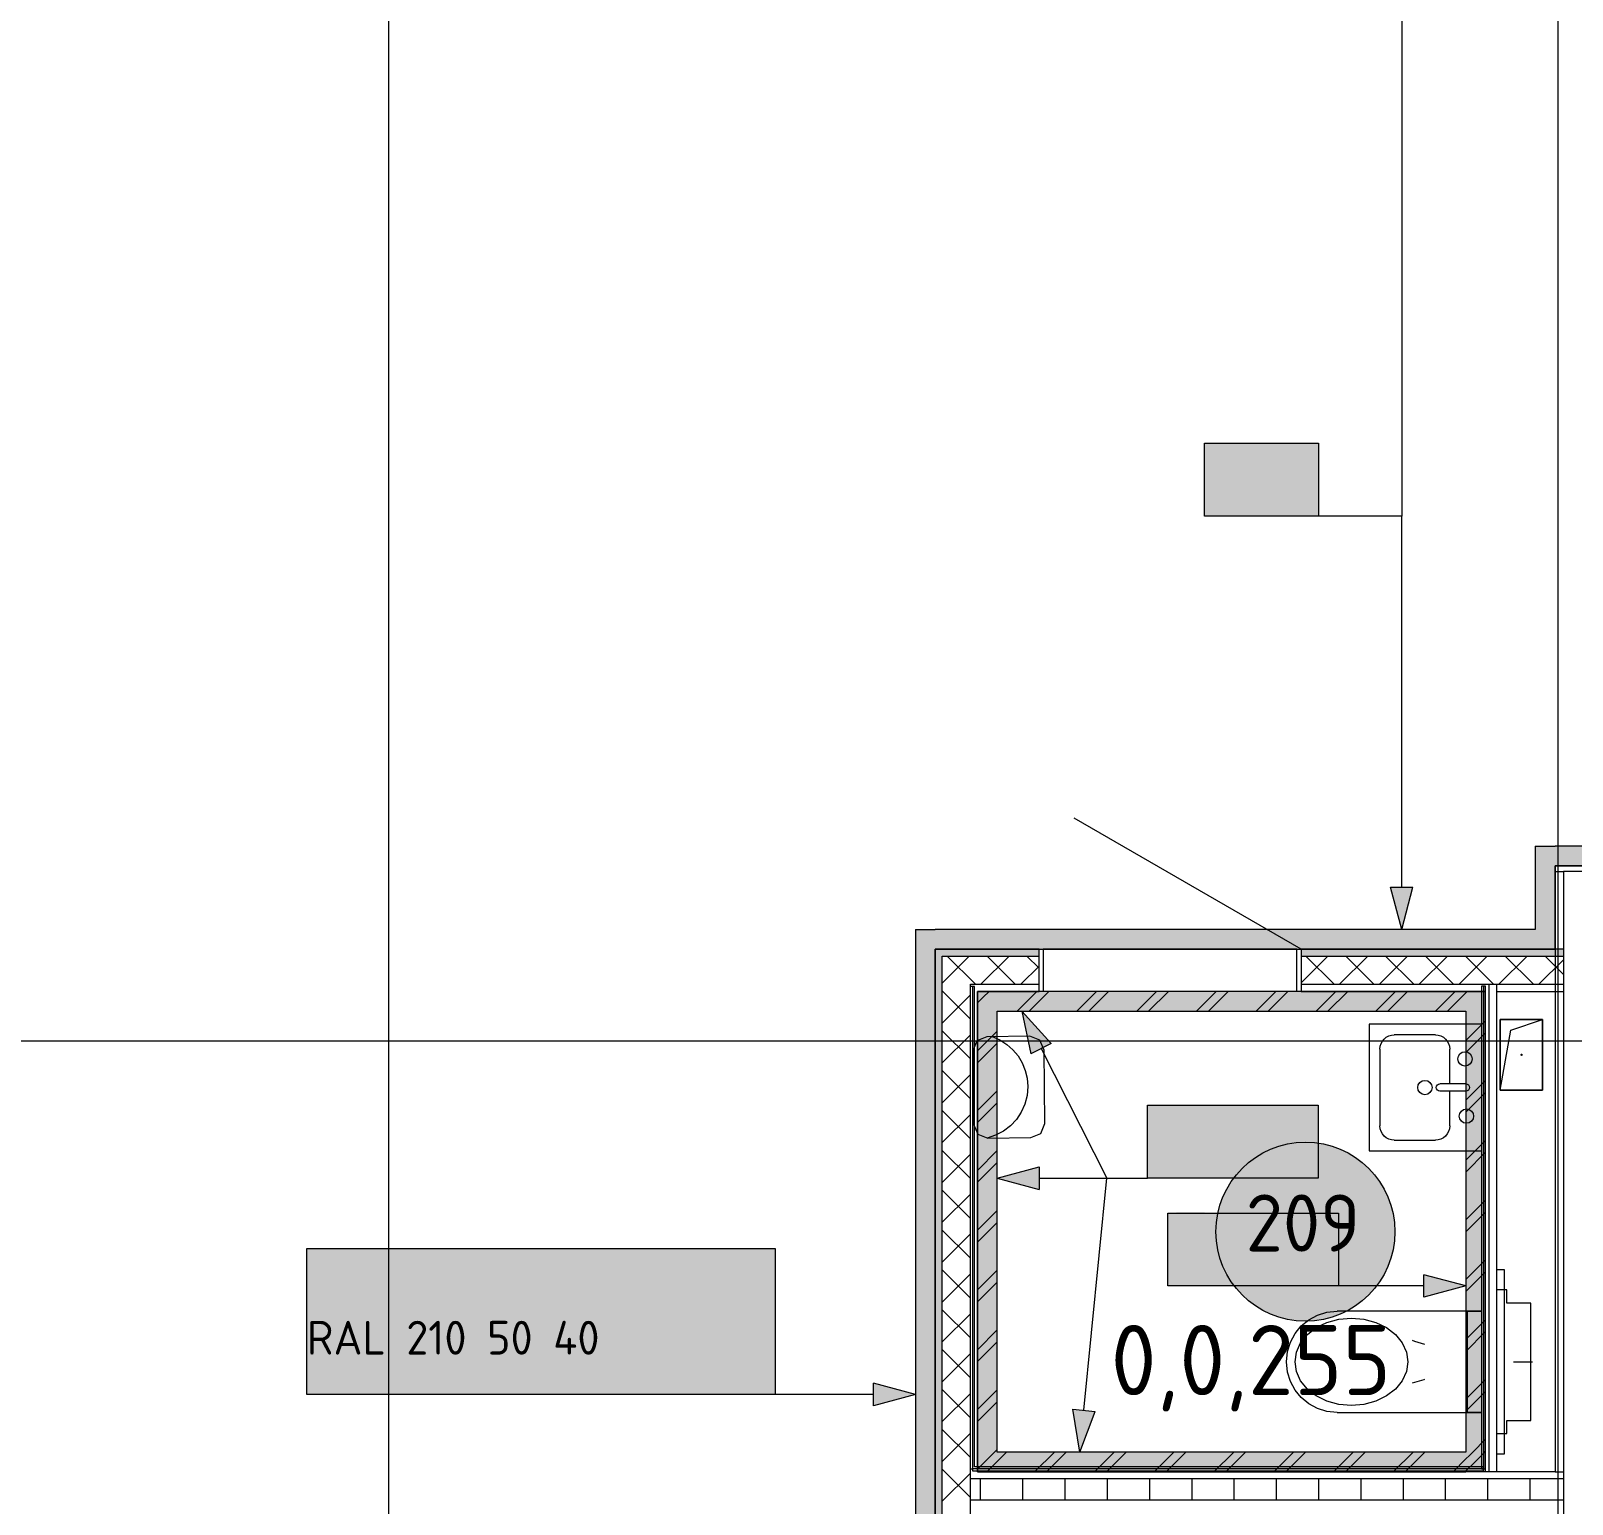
# Model space of a CAD drawing. Header units: millimetres. Extents: x 0 to 1189, y 0 to 841.
# Drawn here: x 321 to 375.7, y 354.4 to 406.7 of the extents above; entities that cross this region are included whole.
import ezdxf

# ---------------------------------------------------------------- set-up
doc = ezdxf.new("R2010")
doc.units = ezdxf.units.MM

msp = doc.modelspace()

# ---------------------------------------------------------------- hatches: boundary and pattern name
at = {"true_color": 0xffffff}
h = msp.add_hatch(color=7, dxfattribs=at)
h.dxf.hatch_style = 2
h.paths.add_polyline_path([(362.622554, 392.07237), (366.66356, 392.07237), (366.66356, 389.484366), (362.622554, 389.484366)])
h = msp.add_hatch(color=7, dxfattribs=at)
h.dxf.hatch_style = 2
h.paths.add_polyline_path([(362.622554, 392.07237), (366.66356, 392.07237), (366.66356, 389.484366), (362.622554, 389.484366)])
at = {"true_color": 0x0077b0}
h = msp.add_hatch(color=144, dxfattribs=at)
h.paths.add_polyline_path([(363.835057, 390.676603), (363.835057, 391.483583), (363.805567, 391.640266), (363.716545, 391.771317), (363.587906, 391.85772), (363.431567, 391.887072), (363.275091, 391.85772), (363.143833, 391.771317), (363.056396, 391.640266), (363.028078, 391.483583), (363.028078, 390.676603), (363.056396, 390.520265), (363.143833, 390.391625), (363.275091, 390.302604), (363.431567, 390.273114), (363.587906, 390.302604), (363.716545, 390.391625), (363.805567, 390.520265)])
h.paths.add_polyline_path([(364.035699, 390.676603), (364.024546, 390.555948), (363.99112, 390.443922), (363.935473, 390.340887), (363.857657, 390.247207), (363.765888, 390.169907), (363.663835, 390.115397), (363.552171, 390.083108), (363.431567, 390.072471), (363.309835, 390.083108), (363.198127, 390.115397), (363.095929, 390.169907), (363.002722, 390.247207), (362.924992, 390.340887), (362.869534, 390.443922), (362.836298, 390.555948), (362.82523, 390.676603), (362.82523, 391.483583), (362.836298, 391.605315), (362.869534, 391.717022), (362.924992, 391.819221), (363.002722, 391.912428), (363.095929, 391.990244), (363.198127, 392.045891), (363.309835, 392.079317), (363.431567, 392.090471), (363.552223, 392.07936), (363.664249, 392.046236), (363.767283, 391.991407), (363.860964, 391.915184), (363.936868, 391.821546), (363.991533, 391.7184), (364.024597, 391.605746), (364.035699, 391.483583)])
h = msp.add_hatch(color=144, dxfattribs=at)
h.paths.add_polyline_path([(363.835057, 390.676603), (363.835057, 391.483583), (363.805567, 391.640266), (363.716545, 391.771317), (363.587906, 391.85772), (363.431567, 391.887072), (363.275091, 391.85772), (363.143833, 391.771317), (363.056396, 391.640266), (363.028078, 391.483583), (363.028078, 390.676603), (363.056396, 390.520265), (363.143833, 390.391625), (363.275091, 390.302604), (363.431567, 390.273114), (363.587906, 390.302604), (363.716545, 390.391625), (363.805567, 390.520265)])
h.paths.add_polyline_path([(364.035699, 390.676603), (364.024546, 390.555948), (363.99112, 390.443922), (363.935473, 390.340887), (363.857657, 390.247207), (363.765888, 390.169907), (363.663835, 390.115397), (363.552171, 390.083108), (363.431567, 390.072471), (363.309835, 390.083108), (363.198127, 390.115397), (363.095929, 390.169907), (363.002722, 390.247207), (362.924992, 390.340887), (362.869534, 390.443922), (362.836298, 390.555948), (362.82523, 390.676603), (362.82523, 391.483583), (362.836298, 391.605315), (362.869534, 391.717022), (362.924992, 391.819221), (363.002722, 391.912428), (363.095929, 391.990244), (363.198127, 392.045891), (363.309835, 392.079317), (363.431567, 392.090471), (363.552223, 392.07936), (363.664249, 392.046236), (363.767283, 391.991407), (363.860964, 391.915184), (363.936868, 391.821546), (363.991533, 391.7184), (364.024597, 391.605746), (364.035699, 391.483583)])
h = msp.add_hatch(color=144, dxfattribs=at)
h.dxf.hatch_style = 2
h.paths.add_polyline_path([(366.258176, 391.745961), (366.026666, 391.514451), (365.956111, 391.483583), (365.879974, 391.50887), (365.854687, 391.585006), (365.882799, 391.655562), (366.27802, 392.050783), (366.31881, 392.080135), (366.3596, 392.090471), (366.435737, 392.064908), (366.461024, 391.988496), (366.461024, 390.171139), (366.435737, 390.09638), (366.3596, 390.072471), (366.283463, 390.09638), (366.258176, 390.171139)])
h = msp.add_hatch(color=144, dxfattribs=at)
h.dxf.hatch_style = 2
h.paths.add_polyline_path([(366.258176, 391.745961), (366.026666, 391.514451), (365.956111, 391.483583), (365.879974, 391.50887), (365.854687, 391.585006), (365.882799, 391.655562), (366.27802, 392.050783), (366.31881, 392.080135), (366.3596, 392.090471), (366.435737, 392.064908), (366.461024, 391.988496), (366.461024, 390.171139), (366.435737, 390.09638), (366.3596, 390.072471), (366.283463, 390.09638), (366.258176, 390.171139)])
h = msp.add_hatch(color=144, dxfattribs=at)
h.dxf.hatch_style = 2
h.paths.add_polyline_path([(365.348597, 390.574629), (364.541618, 390.574629), (364.465481, 390.600191), (364.440194, 390.676603), (364.465481, 390.75274), (364.541618, 390.778027), (365.348597, 390.778027), (365.424734, 390.75274), (365.450021, 390.676603), (365.424734, 390.600191)])
h = msp.add_hatch(color=144, dxfattribs=at)
h.dxf.hatch_style = 2
h.paths.add_polyline_path([(365.348597, 390.574629), (364.541618, 390.574629), (364.465481, 390.600191), (364.440194, 390.676603), (364.465481, 390.75274), (364.541618, 390.778027), (365.348597, 390.778027), (365.424734, 390.75274), (365.450021, 390.676603), (365.424734, 390.600191)])
at = {"true_color": 0xf1d696}
h = msp.add_hatch(color=41, dxfattribs=at)
h.dxf.hatch_style = 2
h.paths.add_polyline_path([(374.358572, 377.771348), (375.058573, 377.771348), (375.058573, 377.071347)])
h = msp.add_hatch(color=41, dxfattribs=at)
h.dxf.hatch_style = 2
h.paths.add_polyline_path([(375.058573, 377.071347), (374.358572, 377.071347), (374.358572, 377.771348)])
h = msp.add_hatch(color=41, dxfattribs=at)
h.dxf.hatch_style = 2
h.paths.add_polyline_path([(379.282579, 377.771348), (379.282579, 377.071347), (375.058573, 377.071347), (375.058573, 377.771348)])
h = msp.add_hatch(color=41, dxfattribs=at)
h.dxf.hatch_style = 2
h.paths.add_polyline_path([(374.358572, 377.071347), (375.058573, 377.071347), (375.058573, 374.821343), (374.358572, 374.821343)])
at = {"true_color": 0x0077b0}
h = msp.add_hatch(color=144, dxfattribs=at)
h.dxf.hatch_style = 2
h.paths.add_polyline_path([(369.617565, 374.821343), (369.217564, 376.314346), (370.017565, 376.314346)])
at = {"true_color": 0x008080}
h = msp.add_hatch(color=136, dxfattribs=at)
h.dxf.hatch_style = 2
h.paths.add_polyline_path([(352.362538, 374.821343), (353.062539, 374.821343), (353.062539, 374.121342)])
h = msp.add_hatch(color=136, dxfattribs=at)
h.dxf.hatch_style = 2
h.paths.add_polyline_path([(352.362538, 374.121342), (352.362538, 374.821343), (353.062539, 374.121342)])
at = {"true_color": 0xf1d696}
h = msp.add_hatch(color=41, dxfattribs=at)
h.dxf.hatch_style = 2
h.paths.add_polyline_path([(374.358572, 374.821343), (374.358572, 374.121342), (353.062539, 374.121342), (353.062539, 374.821343)])
h = msp.add_hatch(color=41, dxfattribs=at)
h.dxf.hatch_style = 2
h.paths.add_polyline_path([(374.358572, 374.821343), (375.058573, 374.821343), (375.058573, 374.121342)])
h = msp.add_hatch(color=41, dxfattribs=at)
h.dxf.hatch_style = 2
h.paths.add_polyline_path([(374.358572, 374.821343), (375.058573, 374.121342), (374.358572, 374.121342)])
at = {"true_color": 0x008080}
h = msp.add_hatch(color=136, dxfattribs=at)
h.dxf.hatch_style = 2
h.paths.add_polyline_path([(352.362538, 374.121342), (353.062539, 374.121342), (353.062539, 294.13222), (352.362538, 294.13222)])
h = msp.add_hatch(color=7)
h.dxf.hatch_style = 2
h.paths.add_polyline_path([(356.749545, 374.121342), (356.749545, 373.871342), (353.062539, 373.871342), (353.062539, 374.121342)])
h = msp.add_hatch(color=7)
h.dxf.hatch_style = 2
h.paths.add_polyline_path([(353.31254, 351.136307), (353.062539, 351.136307), (353.062539, 373.871342), (353.31254, 373.871342)])
h = msp.add_hatch(color=7)
h.dxf.hatch_style = 2
h.paths.add_polyline_path([(366.049559, 373.871342), (366.049559, 374.121342), (375.358573, 374.121342), (375.358573, 373.871342)])
at = {"true_color": 0xcccccc}
h = msp.add_hatch(color=254, dxfattribs=at)
h.dxf.hatch_style = 2
h.paths.add_polyline_path([(355.262543, 371.921339), (354.562542, 371.921339), (354.562542, 372.62134)])
h = msp.add_hatch(color=254, dxfattribs=at)
h.dxf.hatch_style = 2
h.paths.add_polyline_path([(355.262543, 372.62134), (355.262543, 371.921339), (354.562542, 372.62134)])
h = msp.add_hatch(color=254, dxfattribs=at)
h.dxf.hatch_style = 2
h.paths.add_polyline_path([(355.262543, 371.921339), (355.262543, 372.62134), (371.896568, 372.62134), (371.896568, 371.921339)])
at = {"true_color": 0x7b6544}
h = msp.add_hatch(color=37, dxfattribs=at)
h.dxf.hatch_style = 2
h.paths.add_polyline_path([(371.896568, 371.921339), (371.896568, 372.62134), (372.596569, 372.62134)])
h = msp.add_hatch(color=37, dxfattribs=at)
h.dxf.hatch_style = 2
h.paths.add_polyline_path([(371.896568, 371.921339), (372.596569, 372.62134), (372.596569, 371.921339)])
at = {"true_color": 0xcccccc}
h = msp.add_hatch(color=254, dxfattribs=at)
h.dxf.hatch_style = 2
h.paths.add_polyline_path([(355.262543, 356.272315), (354.562542, 356.272315), (354.562542, 371.921339), (355.262543, 371.921339)])
at = {"true_color": 0x0077b0}
h = msp.add_hatch(color=144, dxfattribs=at)
h.dxf.hatch_style = 2
h.paths.add_polyline_path([(356.142544, 371.921339), (357.175546, 370.772337), (356.462545, 370.409337)])
at = {"true_color": 0x7b6544}
h = msp.add_hatch(color=37, dxfattribs=at)
h.dxf.hatch_style = 2
h.paths.add_polyline_path([(371.896568, 371.921339), (372.596569, 371.921339), (372.596569, 356.272315), (371.896568, 356.272315)])
at = {"true_color": 0xffffff}
h = msp.add_hatch(color=7, dxfattribs=at)
h.dxf.hatch_style = 2
h.paths.add_polyline_path([(360.597551, 368.583334), (366.65756, 368.583334), (366.65756, 365.99533), (360.597551, 365.99533)])
h = msp.add_hatch(color=7, dxfattribs=at)
h.dxf.hatch_style = 2
h.paths.add_polyline_path([(360.597551, 368.583334), (366.65756, 368.583334), (366.65756, 365.99533), (360.597551, 365.99533)])
h = msp.add_hatch(color=7, dxfattribs=at)
h.dxf.hatch_style = 2
h.paths.add_polyline_path([(360.597551, 368.583334), (366.65756, 368.583334), (366.65756, 365.99533), (360.597551, 365.99533)])
at = {"true_color": 0x0077b0}
h = msp.add_hatch(color=144, dxfattribs=at)
h.dxf.hatch_style = 2
h.paths.add_polyline_path([(360.901705, 368.602475), (361.912083, 368.602475), (361.985808, 368.576913), (362.01075, 368.500501), (362.01075, 366.683144), (361.985808, 366.608385), (361.912083, 366.584476), (361.835671, 366.608385), (361.810108, 366.683144), (361.810108, 368.399077), (361.003129, 368.399077), (361.003129, 366.683144), (360.977842, 366.608385), (360.901705, 366.584476), (360.825569, 366.608385), (360.800282, 366.683144), (360.800282, 368.500501), (360.825569, 368.576913)])
h = msp.add_hatch(color=144, dxfattribs=at)
h.dxf.hatch_style = 2
h.paths.add_polyline_path([(360.901705, 368.602475), (361.912083, 368.602475), (361.985808, 368.576913), (362.01075, 368.500501), (362.01075, 366.683144), (361.985808, 366.608385), (361.912083, 366.584476), (361.835671, 366.608385), (361.810108, 366.683144), (361.810108, 368.399077), (361.003129, 368.399077), (361.003129, 366.683144), (360.977842, 366.608385), (360.901705, 366.584476), (360.825569, 366.608385), (360.800282, 366.683144), (360.800282, 368.500501), (360.825569, 368.576913)])
h = msp.add_hatch(color=144, dxfattribs=at)
h.dxf.hatch_style = 2
h.paths.add_polyline_path([(360.901705, 368.602475), (361.912083, 368.602475), (361.985808, 368.576913), (362.01075, 368.500501), (362.01075, 366.683144), (361.985808, 366.608385), (361.912083, 366.584476), (361.835671, 366.608385), (361.810108, 366.683144), (361.810108, 368.399077), (361.003129, 368.399077), (361.003129, 366.683144), (360.977842, 366.608385), (360.901705, 366.584476), (360.825569, 366.608385), (360.800282, 366.683144), (360.800282, 368.500501), (360.825569, 368.576913)])
h = msp.add_hatch(color=144, dxfattribs=at)
h.dxf.hatch_style = 2
h.paths.add_polyline_path([(362.415586, 366.683144), (362.415586, 368.500501), (362.440873, 368.576913), (362.51701, 368.602475), (362.593146, 368.576913), (362.618433, 368.500501), (362.618433, 367.794945), (363.425412, 367.794945), (363.425412, 368.500501), (363.450975, 368.576913), (363.527387, 368.602475), (363.601112, 368.576913), (363.626055, 368.500501), (363.626055, 366.683144), (363.601112, 366.608385), (363.527387, 366.584476), (363.450975, 366.608385), (363.425412, 366.683144), (363.425412, 367.592098), (362.618433, 367.592098), (362.618433, 366.683144), (362.593146, 366.608385), (362.51701, 366.584476), (362.440873, 366.608385)])
h = msp.add_hatch(color=144, dxfattribs=at)
h.dxf.hatch_style = 2
h.paths.add_polyline_path([(362.415586, 366.683144), (362.415586, 368.500501), (362.440873, 368.576913), (362.51701, 368.602475), (362.593146, 368.576913), (362.618433, 368.500501), (362.618433, 367.794945), (363.425412, 367.794945), (363.425412, 368.500501), (363.450975, 368.576913), (363.527387, 368.602475), (363.601112, 368.576913), (363.626055, 368.500501), (363.626055, 366.683144), (363.601112, 366.608385), (363.527387, 366.584476), (363.450975, 366.608385), (363.425412, 366.683144), (363.425412, 367.592098), (362.618433, 367.592098), (362.618433, 366.683144), (362.593146, 366.608385), (362.51701, 366.584476), (362.440873, 366.608385)])
h = msp.add_hatch(color=144, dxfattribs=at)
h.dxf.hatch_style = 2
h.paths.add_polyline_path([(362.415586, 366.683144), (362.415586, 368.500501), (362.440873, 368.576913), (362.51701, 368.602475), (362.593146, 368.576913), (362.618433, 368.500501), (362.618433, 367.794945), (363.425412, 367.794945), (363.425412, 368.500501), (363.450975, 368.576913), (363.527387, 368.602475), (363.601112, 368.576913), (363.626055, 368.500501), (363.626055, 366.683144), (363.601112, 366.608385), (363.527387, 366.584476), (363.450975, 366.608385), (363.425412, 366.683144), (363.425412, 367.592098), (362.618433, 367.592098), (362.618433, 366.683144), (362.593146, 366.608385), (362.51701, 366.584476), (362.440873, 366.608385)])
h = msp.add_hatch(color=144, dxfattribs=at)
h.dxf.hatch_style = 2
h.paths.add_polyline_path([(365.950637, 368.602475), (366.05107, 368.593441), (366.14432, 368.566164), (366.229612, 368.520387), (366.306171, 368.455852), (366.371136, 368.377769), (366.417861, 368.292141), (366.446085, 368.198659), (366.45555, 368.097011), (366.432399, 367.952799), (366.362946, 367.806521), (365.727946, 366.785119), (366.354126, 366.785119), (366.430263, 366.759556), (366.45555, 366.683144), (366.430263, 366.608385), (366.354126, 366.584476), (365.547147, 366.584476), (365.471011, 366.608385), (365.445724, 366.683144), (365.46226, 366.742675), (366.201991, 367.930544), (366.239956, 368.012951), (366.252703, 368.097011), (366.231205, 368.213938), (366.165059, 368.311434), (366.067563, 368.37758), (365.950637, 368.399077), (365.865939, 368.383247), (365.785272, 368.335687), (365.708326, 368.256295), (365.63479, 368.144967), (365.59841, 368.109413), (365.547147, 368.097011), (365.471011, 368.122574), (365.445724, 368.198986), (365.453992, 368.238122), (365.556087, 368.397604), (365.672549, 368.511456), (365.803893, 368.579729)])
h = msp.add_hatch(color=144, dxfattribs=at)
h.dxf.hatch_style = 2
h.paths.add_polyline_path([(365.950637, 368.602475), (366.05107, 368.593441), (366.14432, 368.566164), (366.229612, 368.520387), (366.306171, 368.455852), (366.371136, 368.377769), (366.417861, 368.292141), (366.446085, 368.198659), (366.45555, 368.097011), (366.432399, 367.952799), (366.362946, 367.806521), (365.727946, 366.785119), (366.354126, 366.785119), (366.430263, 366.759556), (366.45555, 366.683144), (366.430263, 366.608385), (366.354126, 366.584476), (365.547147, 366.584476), (365.471011, 366.608385), (365.445724, 366.683144), (365.46226, 366.742675), (366.201991, 367.930544), (366.239956, 368.012951), (366.252703, 368.097011), (366.231205, 368.213938), (366.165059, 368.311434), (366.067563, 368.37758), (365.950637, 368.399077), (365.865939, 368.383247), (365.785272, 368.335687), (365.708326, 368.256295), (365.63479, 368.144967), (365.59841, 368.109413), (365.547147, 368.097011), (365.471011, 368.122574), (365.445724, 368.198986), (365.453992, 368.238122), (365.556087, 368.397604), (365.672549, 368.511456), (365.803893, 368.579729)])
h = msp.add_hatch(color=144, dxfattribs=at)
h.dxf.hatch_style = 2
h.paths.add_polyline_path([(365.950637, 368.602475), (366.05107, 368.593441), (366.14432, 368.566164), (366.229612, 368.520387), (366.306171, 368.455852), (366.371136, 368.377769), (366.417861, 368.292141), (366.446085, 368.198659), (366.45555, 368.097011), (366.432399, 367.952799), (366.362946, 367.806521), (365.727946, 366.785119), (366.354126, 366.785119), (366.430263, 366.759556), (366.45555, 366.683144), (366.430263, 366.608385), (366.354126, 366.584476), (365.547147, 366.584476), (365.471011, 366.608385), (365.445724, 366.683144), (365.46226, 366.742675), (366.201991, 367.930544), (366.239956, 368.012951), (366.252703, 368.097011), (366.231205, 368.213938), (366.165059, 368.311434), (366.067563, 368.37758), (365.950637, 368.399077), (365.865939, 368.383247), (365.785272, 368.335687), (365.708326, 368.256295), (365.63479, 368.144967), (365.59841, 368.109413), (365.547147, 368.097011), (365.471011, 368.122574), (365.445724, 368.198986), (365.453992, 368.238122), (365.556087, 368.397604), (365.672549, 368.511456), (365.803893, 368.579729)])
at = {"true_color": 0xffffff}
h = msp.add_hatch(color=7, dxfattribs=at)
edge = h.paths.add_edge_path()
edge.add_arc((366.200559, 364.093827), 3.176255, 0, 360)
at = {"true_color": 0x0077b0}
h = msp.add_hatch(color=144, dxfattribs=at)
h.dxf.hatch_style = 2
h.paths.add_polyline_path([(364.939293, 367.086633), (364.132314, 367.086633), (364.056177, 367.112196), (364.03089, 367.188608), (364.056177, 367.264745), (364.132314, 367.290032), (364.939293, 367.290032), (365.01543, 367.264745), (365.040717, 367.188608), (365.01543, 367.112196)])
h = msp.add_hatch(color=144, dxfattribs=at)
h.dxf.hatch_style = 2
h.paths.add_polyline_path([(364.939293, 367.086633), (364.132314, 367.086633), (364.056177, 367.112196), (364.03089, 367.188608), (364.056177, 367.264745), (364.132314, 367.290032), (364.939293, 367.290032), (365.01543, 367.264745), (365.040717, 367.188608), (365.01543, 367.112196)])
h = msp.add_hatch(color=144, dxfattribs=at)
h.dxf.hatch_style = 2
h.paths.add_polyline_path([(364.939293, 367.086633), (364.132314, 367.086633), (364.056177, 367.112196), (364.03089, 367.188608), (364.056177, 367.264745), (364.132314, 367.290032), (364.939293, 367.290032), (365.01543, 367.264745), (365.040717, 367.188608), (365.01543, 367.112196)])
h = msp.add_hatch(color=144, dxfattribs=at)
h.dxf.hatch_style = 2
h.paths.add_polyline_path([(355.262543, 365.99533), (356.754545, 366.39533), (356.754545, 365.595329)])
at = {"true_color": 0xffffff}
h = msp.add_hatch(color=7, dxfattribs=at)
h.dxf.hatch_style = 2
h.paths.add_polyline_path([(361.314552, 364.755328), (367.374561, 364.755328), (367.374561, 362.167324), (361.314552, 362.167324)])
at = {"true_color": 0x0077b0}
h = msp.add_hatch(color=144, dxfattribs=at)
h.dxf.hatch_style = 2
h.paths.add_polyline_path([(361.617846, 364.774828), (362.628223, 364.774828), (362.701948, 364.749266), (362.726891, 364.672854), (362.726891, 362.855497), (362.701948, 362.780738), (362.628223, 362.756829), (362.551811, 362.780738), (362.526248, 362.855497), (362.526248, 364.57143), (361.719269, 364.57143), (361.719269, 362.855497), (361.693982, 362.780738), (361.617846, 362.756829), (361.541709, 362.780738), (361.516422, 362.855497), (361.516422, 364.672854), (361.541709, 364.749266)])
h = msp.add_hatch(color=144, dxfattribs=at)
h.dxf.hatch_style = 2
h.paths.add_polyline_path([(363.131726, 362.855497), (363.131726, 364.672854), (363.157013, 364.749266), (363.23315, 364.774828), (363.309287, 364.749266), (363.334574, 364.672854), (363.334574, 363.967298), (364.141553, 363.967298), (364.141553, 364.672854), (364.167115, 364.749266), (364.243528, 364.774828), (364.317253, 364.749266), (364.342195, 364.672854), (364.342195, 362.855497), (364.317253, 362.780738), (364.243528, 362.756829), (364.167115, 362.780738), (364.141553, 362.855497), (364.141553, 363.764451), (363.334574, 363.764451), (363.334574, 362.855497), (363.309287, 362.780738), (363.23315, 362.756829), (363.157013, 362.780738)])
h = msp.add_hatch(color=144, dxfattribs=at)
h.dxf.hatch_style = 2
h.paths.add_polyline_path([(366.161864, 363.865874), (366.161864, 364.672854), (366.187151, 364.749266), (366.263288, 364.774828), (366.968843, 364.774828), (367.04498, 364.749266), (367.070267, 364.672854), (367.04498, 364.596924), (366.968843, 364.57143), (366.364711, 364.57143), (366.364711, 363.967298), (366.666777, 363.967298), (366.76721, 363.958263), (366.86046, 363.930987), (366.945752, 363.88521), (367.022311, 363.820675), (367.087277, 363.74136), (367.134001, 363.655379), (367.162225, 363.562473), (367.17169, 363.462385), (367.17169, 363.261742), (367.162225, 363.160103), (367.134001, 363.066681), (367.087277, 362.981217), (367.022311, 362.903452), (366.94459, 362.838917), (366.859427, 362.793141), (366.766823, 362.765864), (366.666777, 362.756829), (366.263288, 362.756829), (366.187151, 362.780738), (366.161864, 362.855497), (366.187151, 362.931909), (366.263288, 362.957472), (366.666777, 362.957472), (366.783704, 362.980278), (366.8812, 363.04732), (366.947346, 363.144196), (366.968843, 363.261742), (366.968843, 363.462385), (366.947346, 363.579311), (366.8812, 363.676808), (366.783704, 363.742953), (366.666777, 363.764451), (366.263288, 363.764451), (366.187151, 363.789738)])
at = {"true_color": 0xffffff}
h = msp.add_hatch(color=7, dxfattribs=at)
h.dxf.hatch_style = 2
h.paths.add_polyline_path([(330.764505, 363.491326), (347.384531, 363.491326), (347.384531, 358.315318), (330.764505, 358.315318)])
at = {"true_color": 0x0077b0}
h = msp.add_hatch(color=144, dxfattribs=at)
h.paths.add_polyline_path([(344.15072, 362.094486), (344.15072, 362.901465), (344.12123, 363.058148), (344.032209, 363.1892), (343.903569, 363.275603), (343.74723, 363.304955), (343.590754, 363.275603), (343.459496, 363.1892), (343.372059, 363.058148), (343.343741, 362.901465), (343.343741, 362.094486), (343.372059, 361.938148), (343.459496, 361.809508), (343.590754, 361.720487), (343.74723, 361.690997), (343.903569, 361.720487), (344.032209, 361.809508), (344.12123, 361.938148)])
h.paths.add_polyline_path([(344.351362, 362.094486), (344.340209, 361.97383), (344.306783, 361.861804), (344.251136, 361.75877), (344.17332, 361.665089), (344.081551, 361.58779), (343.979499, 361.53328), (343.867834, 361.500991), (343.74723, 361.490354), (343.625498, 361.500991), (343.513791, 361.53328), (343.411592, 361.58779), (343.318385, 361.665089), (343.240655, 361.75877), (343.185197, 361.861804), (343.151961, 361.97383), (343.140893, 362.094486), (343.140893, 362.901465), (343.151961, 363.023198), (343.185197, 363.134905), (343.240655, 363.237104), (343.318385, 363.330311), (343.411592, 363.408127), (343.513791, 363.463774), (343.625498, 363.4972), (343.74723, 363.508353), (343.867886, 363.497243), (343.979912, 363.464118), (344.082946, 363.40929), (344.176627, 363.333067), (344.252531, 363.239429), (344.307196, 363.136283), (344.34026, 363.023628), (344.351362, 362.901465)])
h = msp.add_hatch(color=144, dxfattribs=at)
h.dxf.hatch_style = 2
h.paths.add_polyline_path([(346.675432, 363.508353), (346.775865, 363.499319), (346.869115, 363.472042), (346.954407, 363.426265), (347.030965, 363.36173), (347.095931, 363.283647), (347.142655, 363.198019), (347.170879, 363.104537), (347.180345, 363.002889), (347.157194, 362.858677), (347.087741, 362.712399), (346.452741, 361.690997), (347.078921, 361.690997), (347.155058, 361.665434), (347.180345, 361.589022), (347.155058, 361.514263), (347.078921, 361.490354), (346.271942, 361.490354), (346.195805, 361.514263), (346.170518, 361.589022), (346.187055, 361.648553), (346.926786, 362.836422), (346.964751, 362.918829), (346.977498, 363.002889), (346.956, 363.119816), (346.889854, 363.217312), (346.792358, 363.283458), (346.675432, 363.304955), (346.590734, 363.289125), (346.510067, 363.241565), (346.433121, 363.162173), (346.359585, 363.050845), (346.323205, 363.015291), (346.271942, 363.002889), (346.195805, 363.028452), (346.170518, 363.104864), (346.178787, 363.144), (346.280882, 363.303482), (346.397343, 363.417334), (346.528688, 363.485607)])
h = msp.add_hatch(color=144, dxfattribs=at)
h.dxf.hatch_style = 2
h.paths.add_polyline_path([(365.655433, 363.258986), (364.848454, 363.258986), (364.772318, 363.284549), (364.747031, 363.360961), (364.772318, 363.437098), (364.848454, 363.462385), (365.655433, 363.462385), (365.73157, 363.437098), (365.756857, 363.360961), (365.73157, 363.284549)])
h = msp.add_hatch(color=144, dxfattribs=at)
h.dxf.hatch_style = 2
h.paths.add_polyline_path([(345.664344, 361.992511), (344.857365, 361.992511), (344.781228, 362.018074), (344.755941, 362.094486), (344.781228, 362.170623), (344.857365, 362.19591), (345.664344, 362.19591), (345.740481, 362.170623), (345.765768, 362.094486), (345.740481, 362.018074)])
h = msp.add_hatch(color=144, dxfattribs=at)
h.dxf.hatch_style = 2
h.paths.add_polyline_path([(371.896568, 362.167324), (370.404566, 361.767323), (370.404566, 362.567325)])
h = msp.add_hatch(color=144, dxfattribs=at)
h.dxf.hatch_style = 2
h.paths.add_polyline_path([(352.362538, 358.315318), (350.869536, 357.915318), (350.869536, 358.715319)])
h = msp.add_hatch(color=144, dxfattribs=at)
h.dxf.hatch_style = 2
h.paths.add_polyline_path([(358.193547, 356.272315), (357.942547, 357.797317), (358.738548, 357.718317)])
at = {"true_color": 0xcccccc}
h = msp.add_hatch(color=254, dxfattribs=at)
h.dxf.hatch_style = 2
h.paths.add_polyline_path([(355.262543, 356.272315), (355.262543, 355.572314), (354.562542, 355.572314)])
h = msp.add_hatch(color=254, dxfattribs=at)
h.dxf.hatch_style = 2
h.paths.add_polyline_path([(354.562542, 356.272315), (355.262543, 356.272315), (354.562542, 355.572314)])
h = msp.add_hatch(color=254, dxfattribs=at)
h.dxf.hatch_style = 2
h.paths.add_polyline_path([(371.896568, 356.272315), (371.896568, 355.572314), (355.262543, 355.572314), (355.262543, 356.272315)])
at = {"true_color": 0x7b6544}
h = msp.add_hatch(color=37, dxfattribs=at)
h.dxf.hatch_style = 2
h.paths.add_polyline_path([(371.896568, 355.572314), (371.896568, 356.272315), (372.596569, 355.572314)])
h = msp.add_hatch(color=37, dxfattribs=at)
h.dxf.hatch_style = 2
h.paths.add_polyline_path([(371.896568, 356.272315), (372.596569, 356.272315), (372.596569, 355.572314)])

# ---------------------------------------------------------------- linework, layer by layer
at = {"color": 7, "lineweight": 0}
for points in [[(333.67251, 237.628134), (333.67251, 730.151886)], [(375.172573, 237.628134), (375.172573, 506.499545)], [(366.049559, 374.121342), (357.995547, 378.771349)], [(374.358572, 377.771348), (375.058573, 377.771348)], [(374.358572, 377.771348), (374.358572, 374.821343)], [(379.982581, 377.771348), (375.058573, 377.771348)], [(375.058573, 377.071347), (375.058573, 355.572314)], [(379.282579, 377.071347), (375.058573, 377.071347)], [(375.058573, 374.821343), (375.058573, 377.071347)], [(375.058573, 377.071347), (379.282579, 377.071347)], [(375.058573, 376.871346), (375.358573, 376.871346)], [(379.082579, 376.871346), (375.358573, 376.871346)], [(375.358573, 376.871346), (375.358573, 293.132219)], [(352.362538, 374.821343), (353.062539, 374.821343)], [(352.362538, 374.821343), (352.362538, 294.13222)], [(374.358572, 374.821343), (353.062539, 374.821343)], [(375.058573, 374.121342), (375.058573, 374.821343)], [(356.749545, 374.121342), (353.062539, 374.121342)], [(353.062539, 374.121342), (353.062539, 351.136307)], [(353.062539, 294.13222), (353.062539, 374.121342)], [(353.062539, 374.121342), (375.058573, 374.121342)], [(353.31254, 373.871342), (356.749545, 373.871342)], [(353.31254, 351.136307), (353.31254, 373.871342)], [(356.749545, 372.62134), (356.749545, 374.121342)], [(365.899559, 374.121342), (356.899545, 374.121342)], [(356.899545, 374.121342), (356.899545, 372.62134)], [(365.899559, 372.62134), (365.899559, 374.121342)], [(375.358573, 374.121342), (366.049559, 374.121342)], [(366.049559, 374.121342), (366.049559, 372.62134)], [(366.049559, 373.871342), (375.358573, 373.871342)], [(354.312541, 372.87134), (356.749545, 372.87134)], [(354.312541, 351.136307), (354.312541, 372.87134)], [(354.462542, 372.79634), (354.312541, 372.79634)], [(354.402541, 355.692314), (354.402541, 372.79634)], [(354.462542, 355.752314), (354.462542, 372.79634)], [(354.562542, 372.62134), (356.749545, 372.62134)], [(354.562542, 355.572314), (354.562542, 372.62134)], [(354.562542, 372.62134), (354.562542, 371.921339)], [(371.896568, 372.62134), (354.562542, 372.62134)], [(354.767542, 372.41534), (354.973542, 372.62134)], [(355.970544, 371.921339), (356.670545, 372.62134)], [(356.395544, 371.921339), (357.095546, 372.62134)], [(356.899545, 372.62134), (356.749545, 372.62134)], [(358.092547, 371.921339), (358.792548, 372.62134)], [(358.516548, 371.921339), (359.216549, 372.62134)], [(360.21355, 371.921339), (360.913551, 372.62134)], [(360.637551, 371.921339), (361.337552, 372.62134)], [(362.334554, 371.921339), (363.034555, 372.62134)], [(362.758554, 371.921339), (363.458555, 372.62134)], [(364.456557, 371.921339), (365.156558, 372.62134)], [(364.880557, 371.921339), (365.580559, 372.62134)], [(366.049559, 372.62134), (365.899559, 372.62134)], [(366.049559, 372.87134), (375.358573, 372.87134)], [(366.049559, 372.62134), (372.596569, 372.62134)], [(366.57756, 371.921339), (367.277561, 372.62134)], [(367.001561, 371.921339), (367.701562, 372.62134)], [(368.698563, 371.921339), (369.398564, 372.62134)], [(369.122564, 371.921339), (369.822565, 372.62134)], [(370.819567, 371.921339), (371.519568, 372.62134)], [(371.244567, 371.921339), (371.896568, 372.57434)], [(371.896568, 372.57434), (371.944568, 372.62134)], [(372.596569, 372.62134), (371.896568, 372.62134)], [(372.446569, 372.81134), (372.446569, 355.677314)], [(372.596569, 372.81134), (372.446569, 372.81134)], [(372.536569, 355.677314), (372.536569, 372.81134)], [(372.596569, 355.572314), (372.596569, 372.81134)], [(372.596569, 355.572314), (372.596569, 372.62134)], [(372.726569, 355.572314), (372.726569, 372.87134)], [(372.99657, 372.62134), (372.99657, 372.87134)], [(372.99657, 372.62134), (375.358573, 372.62134)], [(372.99657, 355.572314), (372.99657, 372.62134)], [(354.562542, 372.210339), (354.767542, 372.41534)], [(354.562542, 371.921339), (354.562542, 355.572314)], [(355.262543, 371.921339), (371.896568, 371.921339)], [(355.262543, 356.272315), (355.262543, 371.921339)], [(372.446569, 371.459338), (368.464563, 371.459338)], [(368.464563, 371.459338), (368.464563, 366.959331)], [(372.446569, 371.459338), (368.464563, 371.459338)], [(368.464563, 371.459338), (368.464563, 366.959331)], [(371.896568, 371.921339), (371.896568, 356.272315)], [(371.896568, 370.877337), (372.596569, 371.577338)], [(373.11757, 369.121335), (373.11757, 371.621338)], [(373.11757, 371.621338), (374.617572, 371.621338)], [(374.617572, 371.621338), (373.11757, 371.621338)], [(373.11757, 371.621338), (373.11757, 369.121335)], [(373.492571, 371.246338), (374.617572, 371.621338)], [(374.617572, 371.621338), (374.617572, 369.121335)], [(374.617572, 369.121335), (374.617572, 371.621338)], [(202.529309, 370.871337), (863.72632, 370.871337)], [(354.562542, 370.513337), (355.262543, 371.213338)], [(368.845564, 370.570337), (368.855907, 370.672556), (368.885564, 370.767837), (368.93247, 370.854119), (368.994564, 370.929337), (369.069783, 370.991431), (369.156064, 371.038338), (369.251345, 371.067994), (369.353564, 371.078338)], [(370.813567, 371.078338), (369.353564, 371.078338)], [(370.813567, 371.078338), (370.916073, 371.067994), (371.011489, 371.038338), (371.097788, 370.991431), (371.172942, 370.929337), (371.234925, 370.854119), (371.281708, 370.767837), (371.311265, 370.672556), (371.321567, 370.570337)], [(371.896568, 370.453337), (372.596569, 371.153338)], [(373.11757, 369.121335), (373.492571, 371.246338)], [(354.562542, 370.088336), (355.262543, 370.788337)], [(368.845564, 370.570337), (368.845564, 367.848333)], [(371.321567, 369.336335), (371.321567, 370.570337)], [(371.862568, 369.971336), (371.763818, 369.991195), (371.683068, 370.045461), (371.628568, 370.126164), (371.608568, 370.225336), (371.628568, 370.324086), (371.683068, 370.404837), (371.763818, 370.459337), (371.862568, 370.479337)], [(371.862568, 370.479337), (371.961318, 370.459337), (372.042068, 370.404837), (372.096568, 370.324086), (372.116569, 370.225336), (372.096568, 370.126164), (372.042068, 370.045461), (371.961318, 369.991195), (371.862568, 369.971336)], [(373.842571, 370.371337), (373.867571, 370.396337), (373.892571, 370.371337)], [(373.892571, 370.371337), (373.867571, 370.346337), (373.842571, 370.371337)], [(373.843571, 370.378337), (373.867571, 370.396337), (373.880571, 370.393337)], [(373.867571, 370.346337), (373.843571, 370.365337)], [(373.892571, 370.371337), (373.880571, 370.350337)], [(370.441566, 368.955334), (370.342816, 368.975194), (370.262066, 369.029459), (370.207566, 369.110163), (370.187566, 369.209335), (370.207566, 369.308085), (370.262066, 369.388835), (370.342816, 369.443335), (370.441566, 369.463335)], [(370.441566, 369.463335), (370.540316, 369.443335), (370.621066, 369.388835), (370.675566, 369.308085), (370.695566, 369.209335), (370.675566, 369.110163), (370.621066, 369.029459), (370.540316, 368.975194), (370.441566, 368.955334)], [(370.972567, 369.082335), (370.923192, 369.092335), (370.882817, 369.119585), (370.855567, 369.15996), (370.845567, 369.209335), (370.855567, 369.25871), (370.882817, 369.299085), (370.923192, 369.326335), (370.972567, 369.336335)], [(371.893568, 369.336335), (370.972567, 369.336335)], [(371.893568, 369.336335), (371.942943, 369.326335), (371.983318, 369.299085), (372.010568, 369.25871), (372.020568, 369.209335), (372.010568, 369.15996), (371.983318, 369.119585), (371.942943, 369.092335), (371.893568, 369.082335)], [(371.896568, 368.756334), (372.596569, 369.456335)], [(354.562542, 368.391334), (355.262543, 369.091335)], [(354.562542, 367.967333), (355.262543, 368.667334)], [(371.893568, 369.082335), (370.972567, 369.082335)], [(371.321567, 367.848333), (371.321567, 369.082335)], [(371.896568, 368.331333), (372.596569, 369.031334)], [(374.617572, 369.121335), (373.11757, 369.121335)], [(373.11757, 369.121335), (374.617572, 369.121335)], [(371.914568, 367.939333), (371.815818, 367.959192), (371.735068, 368.013458), (371.680568, 368.094161), (371.660568, 368.193333), (371.680568, 368.292083), (371.735068, 368.372833), (371.815818, 368.427334), (371.914568, 368.447334)], [(371.914568, 368.447334), (372.013318, 368.427334), (372.094068, 368.372833), (372.148569, 368.292083), (372.168569, 368.193333), (372.148569, 368.094161), (372.094068, 368.013458), (372.013318, 367.959192), (371.914568, 367.939333)], [(369.353564, 367.340332), (369.251345, 367.350635), (369.156064, 367.380191), (369.069783, 367.426975), (368.994564, 367.488957), (368.93247, 367.564112), (368.885564, 367.650411), (368.855907, 367.745827), (368.845564, 367.848333)], [(371.321567, 367.848333), (371.311265, 367.745827), (371.281708, 367.650411), (371.234925, 367.564112), (371.172942, 367.488957), (371.097788, 367.426975), (371.011489, 367.380191), (370.916073, 367.350635), (370.813567, 367.340332)], [(363.024555, 364.094327), (363.040953, 364.419046), (363.089082, 364.734387), (363.167346, 365.038753), (363.274149, 365.330548), (363.407893, 365.608174), (363.566981, 365.870037), (363.749818, 366.114538), (363.954806, 366.34008), (364.180349, 366.545068), (364.42485, 366.727905), (364.686712, 366.886994), (364.964339, 367.020738), (365.256134, 367.12754), (365.5605, 367.205804), (365.875841, 367.253934), (366.200559, 367.270332), (366.525278, 367.253934), (366.840619, 367.205804), (367.144985, 367.12754), (367.43678, 367.020738), (367.714407, 366.886994), (367.976269, 366.727905), (368.22077, 366.545068), (368.446313, 366.34008), (368.651301, 366.114538), (368.834138, 365.870037), (368.993226, 365.608174), (369.12697, 365.330548), (369.233773, 365.038753), (369.312037, 364.734387), (369.360166, 364.419046), (369.376564, 364.094327)], [(369.353564, 367.340332), (370.813567, 367.340332)], [(371.896568, 366.634331), (372.596569, 367.334332)], [(354.562542, 366.27033), (355.262543, 366.970331)], [(354.562542, 365.84633), (355.262543, 366.546331)], [(368.464563, 366.959331), (372.446569, 366.959331)], [(368.464563, 366.959331), (372.446569, 366.959331)], [(371.896568, 366.21033), (372.596569, 366.910331)], [(354.562542, 364.149327), (355.262543, 364.849328)], [(371.896568, 364.513328), (372.596569, 365.213329)], [(354.562542, 363.724326), (355.262543, 364.424327)], [(371.896568, 364.089327), (372.596569, 364.789328)], [(369.376564, 364.094327), (369.360166, 363.769432), (369.312037, 363.453937), (369.233773, 363.149438), (369.12697, 362.857528), (368.993226, 362.579804), (368.834138, 362.317861), (368.651301, 362.073294), (368.446313, 361.847699), (368.22077, 361.642669), (367.976269, 361.459801), (367.714407, 361.300691), (367.43678, 361.166932), (367.144985, 361.06012), (366.840619, 360.981851), (366.525278, 360.93372), (366.200559, 360.917322), (365.875841, 360.93372), (365.5605, 360.981851), (365.256134, 361.06012), (364.964339, 361.166932), (364.686712, 361.300691), (364.42485, 361.459801), (364.180349, 361.642669), (363.954806, 361.847699), (363.749818, 362.073294), (363.566981, 362.317861), (363.407893, 362.579804), (363.274149, 362.857528), (363.167346, 363.149438), (363.089082, 363.453937), (363.040953, 363.769432), (363.024555, 364.094327)], [(354.562542, 362.027324), (355.262543, 362.727325)], [(371.896568, 362.392324), (372.596569, 363.092325)], [(371.896568, 361.967324), (372.596569, 362.667325)], [(372.99657, 362.752325), (373.25857, 362.752325)], [(373.25857, 362.752325), (373.25857, 356.202315)], [(354.562542, 361.603323), (355.262543, 362.303324)], [(373.34857, 362.027324), (372.99657, 362.027324)], [(373.34857, 361.557323), (373.34857, 362.027324)], [(374.198572, 361.557323), (373.34857, 361.557323)], [(374.198572, 357.397317), (374.198572, 361.557323)], [(367.327561, 357.677317), (366.96483, 357.713891), (366.626966, 357.818786), (366.321212, 357.984759), (366.054809, 358.204568), (365.835, 358.470971), (365.669027, 358.776725), (365.564133, 359.114589), (365.527558, 359.47732), (365.564133, 359.840051), (365.669027, 360.177915), (365.835, 360.483669), (366.054809, 360.750072), (366.321212, 360.969881), (366.626966, 361.135854), (366.96483, 361.240748), (367.327561, 361.277323)], [(372.446569, 361.277323), (367.327561, 361.277323)], [(367.388561, 360.988322), (367.833562, 361.027322)], [(367.833562, 361.027322), (368.278563, 360.988322)], [(371.958568, 357.677317), (371.958568, 361.277323)], [(371.958568, 361.277323), (372.446569, 361.277323)], [(354.562542, 359.906321), (355.262543, 360.606322)], [(366.26956, 360.444321), (366.58656, 360.689322)], [(366.58656, 360.689322), (366.965561, 360.874322)], [(366.965561, 360.874322), (367.388561, 360.988322)], [(368.278563, 360.988322), (368.700563, 360.874322)], [(368.700563, 360.874322), (369.080564, 360.689322)], [(369.080564, 360.689322), (369.396564, 360.444321)], [(371.896568, 360.270321), (372.596569, 360.970322)], [(371.896568, 359.84632), (372.596569, 360.546322)], [(354.562542, 359.48232), (355.262543, 360.182321)], [(365.883559, 359.82232), (366.031559, 360.150321)], [(366.031559, 360.150321), (366.26956, 360.444321)], [(369.396564, 360.444321), (369.635565, 360.150321)], [(369.635565, 360.150321), (369.782565, 359.82232)], [(370.081565, 360.194321), (369.995565, 360.227321)], [(370.435566, 360.095321), (370.081565, 360.194321)], [(365.833559, 359.47732), (365.883559, 359.82232)], [(365.883559, 359.132319), (365.833559, 359.47732)], [(369.782565, 359.82232), (369.833565, 359.47732)], [(369.833565, 359.47732), (369.782565, 359.132319)], [(373.581571, 359.47732), (374.261572, 359.47732)], [(366.031559, 358.805319), (365.883559, 359.132319)], [(369.782565, 359.132319), (369.635565, 358.805319)], [(369.995565, 358.727319), (370.409566, 358.854319)], [(370.409566, 358.854319), (370.435566, 358.860319)], [(371.896568, 358.149318), (372.596569, 358.849319)], [(354.562542, 357.785317), (355.262543, 358.485318)], [(366.26956, 358.511318), (366.031559, 358.805319)], [(366.58656, 358.265318), (366.26956, 358.511318)], [(369.396564, 358.511318), (369.080564, 358.265318)], [(369.635565, 358.805319), (369.396564, 358.511318)], [(371.896568, 357.725317), (372.596569, 358.425318)], [(354.562542, 357.360317), (355.262543, 358.060318)], [(366.965561, 358.081318), (366.58656, 358.265318)], [(367.388561, 357.966318), (366.965561, 358.081318)], [(367.833562, 357.927318), (367.388561, 357.966318)], [(368.278563, 357.966318), (367.833562, 357.927318)], [(368.700563, 358.081318), (368.278563, 357.966318)], [(369.080564, 358.265318), (368.700563, 358.081318)], [(367.327561, 357.677317), (372.446569, 357.677317)], [(372.446569, 357.677317), (371.958568, 357.677317)], [(373.34857, 357.397317), (374.198572, 357.397317)], [(373.34857, 356.927316), (373.34857, 357.397317)], [(372.141569, 356.272315), (372.596569, 356.728316)], [(372.99657, 356.927316), (373.34857, 356.927316)], [(354.562542, 355.663314), (355.170543, 356.272315)], [(355.170543, 356.272315), (355.262543, 356.363315)], [(355.262543, 355.939314), (355.595543, 356.272315)], [(371.896568, 356.272315), (355.262543, 356.272315)], [(356.592545, 355.572314), (357.292546, 356.272315)], [(357.016545, 355.572314), (357.716547, 356.272315)], [(358.713548, 355.572314), (359.413549, 356.272315)], [(359.137549, 355.572314), (359.83755, 356.272315)], [(360.834551, 355.572314), (361.534552, 356.272315)], [(361.259552, 355.572314), (361.959553, 356.272315)], [(362.956555, 355.572314), (363.656556, 356.272315)], [(363.380555, 355.572314), (364.080556, 356.272315)], [(365.077558, 355.572314), (365.777559, 356.272315)], [(365.501558, 355.572314), (366.201559, 356.272315)], [(367.198561, 355.572314), (367.898562, 356.272315)], [(367.623562, 355.572314), (368.323563, 356.272315)], [(369.320564, 355.572314), (370.020565, 356.272315)], [(369.744565, 355.572314), (370.444566, 356.272315)], [(371.896568, 356.028315), (372.019568, 356.150315)], [(372.019568, 356.150315), (372.141569, 356.272315)], [(372.231569, 355.938314), (372.565569, 356.272315)], [(372.565569, 356.272315), (372.596569, 356.303315)], [(373.25857, 356.202315), (372.99657, 356.202315)], [(354.312541, 355.677314), (354.387541, 355.677314)], [(354.387541, 355.677314), (354.387541, 355.602314)], [(354.387541, 355.602314), (372.521569, 355.602314)], [(354.402541, 355.692314), (372.521569, 355.692314)], [(372.521569, 355.752314), (354.462542, 355.752314)], [(375.058573, 355.572314), (354.562542, 355.572314)], [(354.562542, 355.572314), (355.262543, 355.572314)], [(354.895542, 355.572314), (355.262543, 355.939314)], [(355.262543, 355.572314), (371.896568, 355.572314)], [(371.441567, 355.572314), (371.896568, 356.028315)], [(371.896568, 355.603314), (372.231569, 355.938314)], [(372.596569, 355.572314), (371.896568, 355.572314)], [(372.446569, 355.677314), (372.596569, 355.677314)], [(372.521569, 355.602314), (372.521569, 355.752314)], [(375.058573, 355.572314), (375.358573, 355.572314)], [(375.358573, 355.322314), (354.312541, 355.322314)], [(354.676542, 354.572312), (354.676542, 355.322314)], [(356.176544, 354.572312), (356.176544, 355.322314)], [(357.676546, 354.572312), (357.676546, 355.322314)], [(359.176549, 354.572312), (359.176549, 355.322314)], [(360.676551, 354.572312), (360.676551, 355.322314)], [(362.176553, 354.572312), (362.176553, 355.322314)], [(363.676556, 354.572312), (363.676556, 355.322314)], [(365.176558, 354.572312), (365.176558, 355.322314)], [(366.67656, 354.572312), (366.67656, 355.322314)], [(368.176562, 354.572312), (368.176562, 355.322314)], [(369.676565, 354.572312), (369.676565, 355.322314)], [(371.176567, 354.572312), (371.176567, 355.322314)], [(372.676569, 354.572312), (372.676569, 355.322314)], [(374.176572, 354.572312), (374.176572, 355.322314)], [(375.358573, 354.572312), (354.312541, 354.572312)]]:
    msp.add_lwpolyline(points, dxfattribs=at)
at = {"color": 144, "lineweight": 0, "true_color": 0x0077b0}
for points in [[(369.617565, 408.366395), (369.617565, 389.484366)], [(362.622554, 392.07237), (366.66356, 392.07237)], [(362.622554, 389.484366), (362.622554, 392.07237)], [(362.622554, 392.07237), (366.66356, 392.07237)], [(362.622554, 389.484366), (362.622554, 392.07237)], [(366.66356, 392.07237), (366.66356, 389.484366)], [(366.66356, 392.07237), (366.66356, 389.484366)], [(366.66356, 389.484366), (362.622554, 389.484366)], [(366.66356, 389.484366), (362.622554, 389.484366)], [(369.617565, 389.484366), (366.66356, 389.484366)], [(369.617565, 389.484366), (366.66356, 389.484366)], [(369.617565, 376.314346), (369.617565, 389.484366)], [(369.217564, 376.314346), (370.017565, 376.314346)], [(369.617565, 374.821343), (369.217564, 376.314346)], [(369.617565, 374.821343), (370.017565, 376.314346)], [(356.142544, 371.921339), (357.175546, 370.772337)], [(356.142544, 371.921339), (356.462545, 370.409337)], [(357.175546, 370.772337), (356.462545, 370.409337)], [(356.818545, 370.591337), (359.154549, 365.99533)], [(360.597551, 368.583334), (366.65756, 368.583334)], [(360.597551, 365.99533), (360.597551, 368.583334)], [(360.597551, 368.583334), (366.65756, 368.583334)], [(360.597551, 365.99533), (360.597551, 368.583334)], [(360.597551, 368.583334), (366.65756, 368.583334)], [(360.597551, 365.99533), (360.597551, 368.583334)], [(366.65756, 368.583334), (366.65756, 365.99533)], [(366.65756, 368.583334), (366.65756, 365.99533)], [(366.65756, 368.583334), (366.65756, 365.99533)], [(355.262543, 365.99533), (356.754545, 366.39533)], [(355.262543, 365.99533), (356.754545, 365.595329)], [(356.754545, 366.39533), (356.754545, 365.595329)], [(356.754545, 365.99533), (359.154549, 365.99533)], [(358.340547, 357.758317), (359.154549, 365.99533)], [(359.154549, 365.99533), (360.597551, 365.99533)], [(359.154549, 365.99533), (360.597551, 365.99533)], [(359.154549, 365.99533), (360.597551, 365.99533)], [(366.65756, 365.99533), (360.597551, 365.99533)], [(366.65756, 365.99533), (360.597551, 365.99533)], [(366.65756, 365.99533), (360.597551, 365.99533)], [(361.314552, 364.755328), (367.374561, 364.755328)], [(361.314552, 362.167324), (361.314552, 364.755328)], [(367.374561, 364.755328), (367.374561, 362.167324)], [(330.764505, 363.491326), (347.384531, 363.491326)], [(330.764505, 358.315318), (330.764505, 363.491326)], [(347.384531, 363.491326), (347.384531, 358.315318)], [(367.374561, 362.167324), (361.314552, 362.167324)], [(368.880564, 362.167324), (367.374561, 362.167324)], [(370.404566, 362.167324), (368.880564, 362.167324)], [(370.404566, 361.767323), (370.404566, 362.567325)], [(371.896568, 362.167324), (370.404566, 362.567325)], [(371.896568, 362.167324), (370.404566, 361.767323)], [(347.384531, 358.315318), (330.764505, 358.315318)], [(349.322534, 358.315318), (347.384531, 358.315318)], [(350.869536, 358.315318), (349.322534, 358.315318)], [(350.869536, 357.915318), (350.869536, 358.715319)], [(352.362538, 358.315318), (350.869536, 358.715319)], [(352.362538, 358.315318), (350.869536, 357.915318)], [(357.942547, 357.797317), (358.738548, 357.718317)], [(358.193547, 356.272315), (357.942547, 357.797317)], [(358.193547, 356.272315), (358.738548, 357.718317)]]:
    msp.add_lwpolyline(points, dxfattribs=at)
at = {"color": 250, "lineweight": 0, "true_color": 0x1d1d1d}
for points in [[(353.31254, 372.91234), (354.271541, 373.871342)], [(354.491542, 372.87134), (353.49154, 373.871342)], [(354.685542, 372.87134), (355.685543, 373.871342)], [(355.905544, 372.87134), (354.905542, 373.871342)], [(356.749545, 373.441341), (356.319544, 373.871342)], [(366.049559, 372.92234), (366.999561, 373.871342)], [(367.219561, 372.87134), (366.21956, 373.871342)], [(367.413561, 372.87134), (368.413563, 373.871342)], [(368.633563, 372.87134), (367.633562, 373.871342)], [(368.827563, 372.87134), (369.827565, 373.871342)], [(370.047565, 372.87134), (369.047564, 373.871342)], [(370.241566, 372.87134), (371.241567, 373.871342)], [(371.461568, 372.87134), (370.461566, 373.871342)], [(371.656568, 372.87134), (372.656569, 373.871342)], [(372.87657, 372.87134), (371.876568, 373.871342)], [(373.07057, 372.87134), (374.070571, 373.871342)], [(374.290572, 372.87134), (373.29057, 373.871342)], [(374.484572, 372.87134), (375.358573, 373.745342)], [(375.358573, 373.218341), (374.704572, 373.871342)], [(356.099544, 372.87134), (356.749545, 373.521341)], [(354.312541, 371.636338), (353.31254, 372.63634)], [(353.31254, 371.498338), (354.312541, 372.49834)], [(354.312541, 370.222336), (353.31254, 371.222338)], [(353.31254, 370.084336), (354.312541, 371.084338)], [(354.312541, 368.808334), (353.31254, 369.808336)], [(353.31254, 368.669334), (354.312541, 369.669335)], [(354.312541, 367.394332), (353.31254, 368.394334)], [(353.31254, 367.255332), (354.312541, 368.255333)], [(354.312541, 365.97933), (353.31254, 366.979331)], [(353.31254, 365.84133), (354.312541, 366.841331)], [(354.312541, 364.565328), (353.31254, 365.565329)], [(353.31254, 364.427327), (354.312541, 365.427329)], [(354.312541, 363.151326), (353.31254, 364.151327)], [(353.31254, 363.012325), (354.312541, 364.012327)], [(354.312541, 361.737323), (353.31254, 362.737325)], [(353.31254, 361.598323), (354.312541, 362.598325)], [(354.312541, 360.323321), (353.31254, 361.323323)], [(353.31254, 360.184321), (354.312541, 361.184323)], [(354.312541, 358.908319), (353.31254, 359.908321)], [(353.31254, 358.770319), (354.312541, 359.77032)], [(354.312541, 357.494317), (353.31254, 358.494318)], [(353.31254, 357.356317), (354.312541, 358.356318)], [(354.312541, 356.080315), (353.31254, 357.080316)], [(353.31254, 355.941314), (354.312541, 356.941316)], [(354.312541, 354.666313), (353.31254, 355.666314)], [(353.31254, 354.527312), (354.312541, 355.527314)]]:
    msp.add_lwpolyline(points, dxfattribs=at)
at = {"color": 253, "lineweight": 0, "true_color": 0x999999}
for points in [[(354.542542, 370.863337), (354.399541, 370.508337)], [(354.894542, 371.012338), (354.542542, 370.863337)], [(356.422545, 371.027338), (354.894542, 371.012338)], [(355.086542, 371.014338), (355.357867, 370.896031), (355.602825, 370.739696), (355.818391, 370.549589), (356.001544, 370.329961), (356.149259, 370.085069), (356.258513, 369.819164), (356.326283, 369.536501), (356.349544, 369.241335), (356.32215, 368.920961), (356.242701, 368.616537), (356.115298, 368.33323), (355.944044, 368.076208), (355.73304, 367.850639), (355.486387, 367.661692), (355.208187, 367.514533), (354.902542, 367.414332)], [(356.777545, 370.884337), (356.422545, 371.027338)], [(356.927545, 370.532337), (356.777545, 370.884337)], [(354.399541, 370.508337), (354.424541, 367.910333)], [(356.953545, 367.934333), (356.927545, 370.532337)], [(354.424541, 367.910333), (354.574542, 367.558332)], [(356.458545, 367.430332), (356.810545, 367.580332)], [(356.810545, 367.580332), (356.953545, 367.934333)], [(354.574542, 367.558332), (354.929542, 367.415332)], [(354.929542, 367.415332), (356.458545, 367.430332)]]:
    msp.add_lwpolyline(points, dxfattribs=at)

# ---------------------------------------------------------------- texts
at = {"color": 7, "attachment_point": 1}
for s, insert, char_height in [('{\\fGOSTCommon|b0|i0|c0;209}', (364.081549, 365.415154), 2.026853), ('{\\fGOSTCommon|b0|i0|c0;0,0,255}', (359.290834, 360.78394), 2.489764)]:
    msp.add_mtext(s, dxfattribs=dict(at, insert=insert, char_height=char_height))
at = {"color": 144, "true_color": 0x0077b0, "insert": (330.764789, 360.931337), "char_height": 1.2, "attachment_point": 1}
msp.add_mtext('{\\fGOSTCommon|b0|i0|c0;RAL 210 50 40}', dxfattribs=at)

doc.saveas('drawing.dxf')
